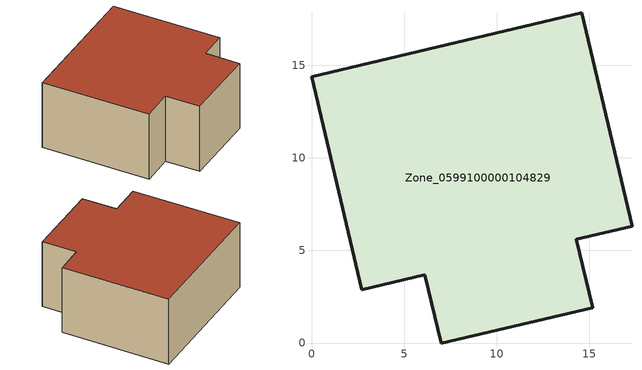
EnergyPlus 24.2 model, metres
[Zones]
Zone_0599100000104829
 floor ground (C_G): 0,14.38 14.59,17.83 17.31,6.32 14.31,5.6 15.18,1.9 7,0 6.11,3.69 2.72,2.88 z0
 wall outside (C_F): 14.59,17.83 0,14.38 2.72,2.88 6.11,3.69 7,0 15.18,1.9 14.31,5.6 17.31,6.32 14.59,17.83 z0:7.7
 roof outside (C_R): 17.31,6.32 14.59,17.83 0,14.38 2.72,2.88 6.11,3.69 7,0 15.18,1.9 14.31,5.6 z7.7
[BUILDING]
Pand.0599100000104829: North Axis=0; Terrain=City; Loads Convergence Tolerance Value=0.04; Temperature Convergence Tolerance Value=0.4; Solar Distribution=FullExterior; Maximum Number of Warmup Days=25; Minimum Number of Warmup Days=1
[Site:Location]
Rotterdam.The.Hague.AP_ZH_NLD Design_Conditions: Latitude=51.96; Longitude=4.45; Time Zone=1; Elevation=-4.5
[SITE:GROUNDTEMPERATURE:BUILDINGSURFACE]
18, 18, 18, 18, 18, 18, 18, 18, 18, 18, 18, 18
[MATERIAL] Thermal Absorptance=0.9; Solar Absorptance=0.7; Visible Absorptance=0.7
Name | Roughness | Thickness | Conductivity | Density | Specific Heat
G.D.1975-1991 | MediumSmooth | 0.15 | 0.288461 | 540 | 1210
F.D.1975-1991 | Rough | 0.3 | 0.230769 | 1920 | 840
R.D.1975-1991 | MediumRough | 0.2 | 0.153846 | 1500 | 1000
[CONSTRUCTION]
C_G: G.D.1975-1991
C_F: F.D.1975-1991
C_R: R.D.1975-1991
[ZONE]
Zone_0599100000104829: Type=1; Multiplier=1; Ceiling Height=Autocalculate; Volume=Autocalculate; Floor Area=autocalculate; Part of Total Floor Area=Yes
[ZONEINFILTRATION:DESIGNFLOWRATE]
Infil_Zone_0599100000104829: Zone or ZoneList or Space or SpaceList=Zone_0599100000104829; Schedule=AlwaysOn; Design Flow Rate Calculation Method=Flow/Area; Flow Rate per Floor Area=0.0042; Constant Term Coefficient=1; Temperature Term Coefficient=0; Velocity Term Coefficient=0; Velocity Squared Term Coefficient=0
[HVACTEMPLATE:ZONE:IDEALLOADSAIRSYSTEM]
Zone_0599100000104829: Maximum Heating Supply Air Temperature=50; Minimum Cooling Supply Air Temperature=13; Maximum Heating Supply Air Humidity Ratio=0.0156; Minimum Cooling Supply Air Humidity Ratio=0.0077; Heating Limit=NoLimit; Cooling Limit=NoLimit; Dehumidification Control Type=ConstantSensibleHeatRatio; Cooling Sensible Heat Ratio=0.7; Dehumidification Setpoint=60; Humidification Control Type=None; Humidification Setpoint=30; Outdoor Air Method=None; Outdoor Air Flow Rate per Person=0.00944; Outdoor Air Flow Rate per Zone Floor Area=0; Outdoor Air Flow Rate per Zone=0; Demand Controlled Ventilation Type=None; Outdoor Air Economizer Type=NoEconomizer; Heat Recovery Type=None; Sensible Heat Recovery Effectiveness=0.7; Latent Heat Recovery Effectiveness=0.65
[ZONECONTROL:THERMOSTAT]
ThermostatControl_Zone_0599100000104829: Zone or ZoneList=Zone_0599100000104829; Control Type Schedule=DualSetpointControlType; Control 1=Thermostat_Zone_0599100000104829; Temperature Difference Between Cutout And Setpoint=0
[THERMOSTATSETPOINT:DUALSETPOINT]
Thermostat_Zone_0599100000104829: Heating Setpoint Temperature Schedule=HeatingSetpoint_Zone_0599100000104829; Cooling Setpoint Temperature Schedule=CoolingSetpoint_Zone_0599100000104829
[SCHEDULE:COMPACT]
HeatingSetpoint_Zone_0599100000104829: Through: 12/31, For: AllDays, Until: 24:00, 21
CoolingSetpoint_Zone_0599100000104829: Through: 12/31, For: AllDays, Until: 24:00, 24
DualSetpointControlType: Through: 12/31, For: AllDays, Until: 24:00, 4
AlwaysOn: Through: 12/31, For: AllDays, Until: 24:00, 1
